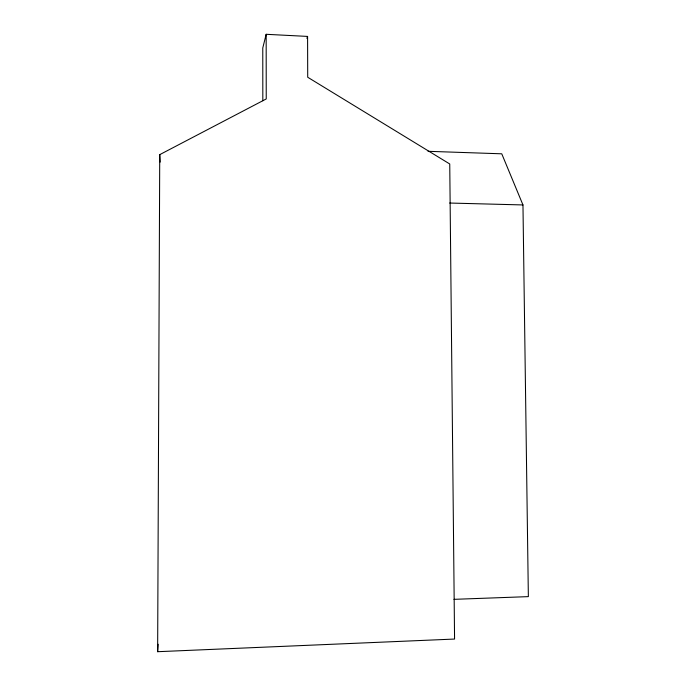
<?xml version="1.0" encoding="UTF-8"?>
<svg xmlns="http://www.w3.org/2000/svg" width="686" height="686" viewBox="0 0 686 686"><rect width="100%" height="100%" fill="white"/><g stroke="black" fill="none" stroke-linecap="round" stroke-linejoin="round"><path stroke-width="1.03" d="M157.643 651.7L159.735 154.642L266.237 98.947L266.168 34.3L307.585 36.418L307.714 77.252L449.742 163.98L454.569 639.052L157.643 651.7L158.157 644.231M266.168 34.3L262.772 47.986L262.824 100.765M306.891 38.347L307.585 36.418M453.969 599.341L528.357 596.631L522.964 204.942L501.758 153.81L428.047 151.306M449.69 203.039L522.964 204.942M159.735 154.642L160.181 162.11"/></g></svg>
